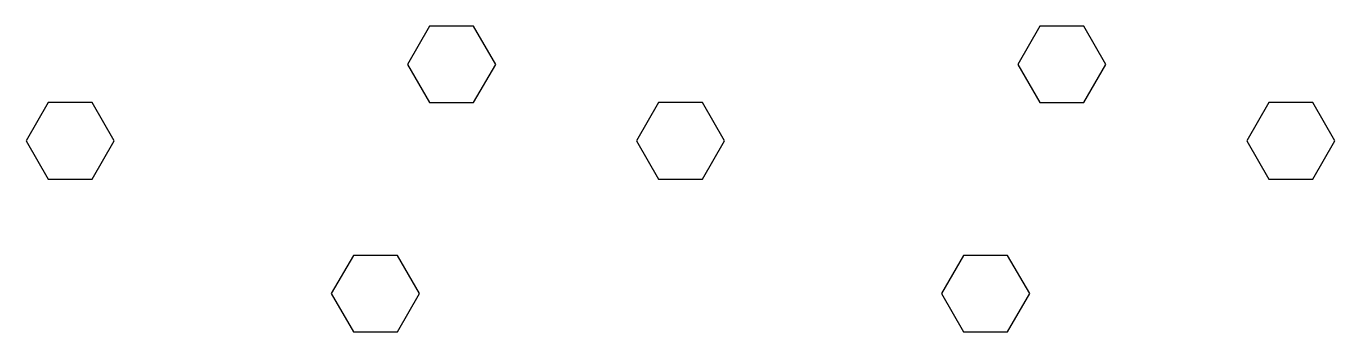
# Model space of a CAD drawing. Extents: x -4.29 to 4.29, y -1 to 1.
import ezdxf

# ---------------------------------------------------------------- set-up
doc = ezdxf.new("R2010")
doc.units = 0
doc.header["$MEASUREMENT"] = 0
doc.layers.get('0').update_dxf_attribs({"linetype": 'CONTINUOUS'})

msp = doc.modelspace()

# ---------------------------------------------------------------- linework, layer by layer
at = {"elevation": 0.1}
for points in [[(-1.3557, 0.5), (-1.2113, 0.75), (-1.3557, 1), (-1.6443, 1), (-1.7887, 0.75), (-1.6443, 0.5)], [(2.6443, 0.5), (2.7887, 0.75), (2.6443, 1), (2.3557, 1), (2.2113, 0.75), (2.3557, 0.5)], [(-3.8557, 0), (-3.7113, 0.25), (-3.8557, 0.5), (-4.1443, 0.5), (-4.2887, 0.25), (-4.1443, 0)], [(0.1443, 0), (0.2887, 0.25), (0.1443, 0.5), (-0.1443, 0.5), (-0.2887, 0.25), (-0.1443, 0)], [(4.1443, 0), (4.2887, 0.25), (4.1443, 0.5), (3.8557, 0.5), (3.7113, 0.25), (3.8557, 0)], [(-1.8557, -1), (-1.7113, -0.75), (-1.8557, -0.5), (-2.1443, -0.5), (-2.2887, -0.75), (-2.1443, -1)], [(2.1443, -1), (2.2887, -0.75), (2.1443, -0.5), (1.8557, -0.5), (1.7113, -0.75), (1.8557, -1)]]:
    msp.add_lwpolyline(points, close=True, dxfattribs=at)

doc.saveas('drawing.dxf')
